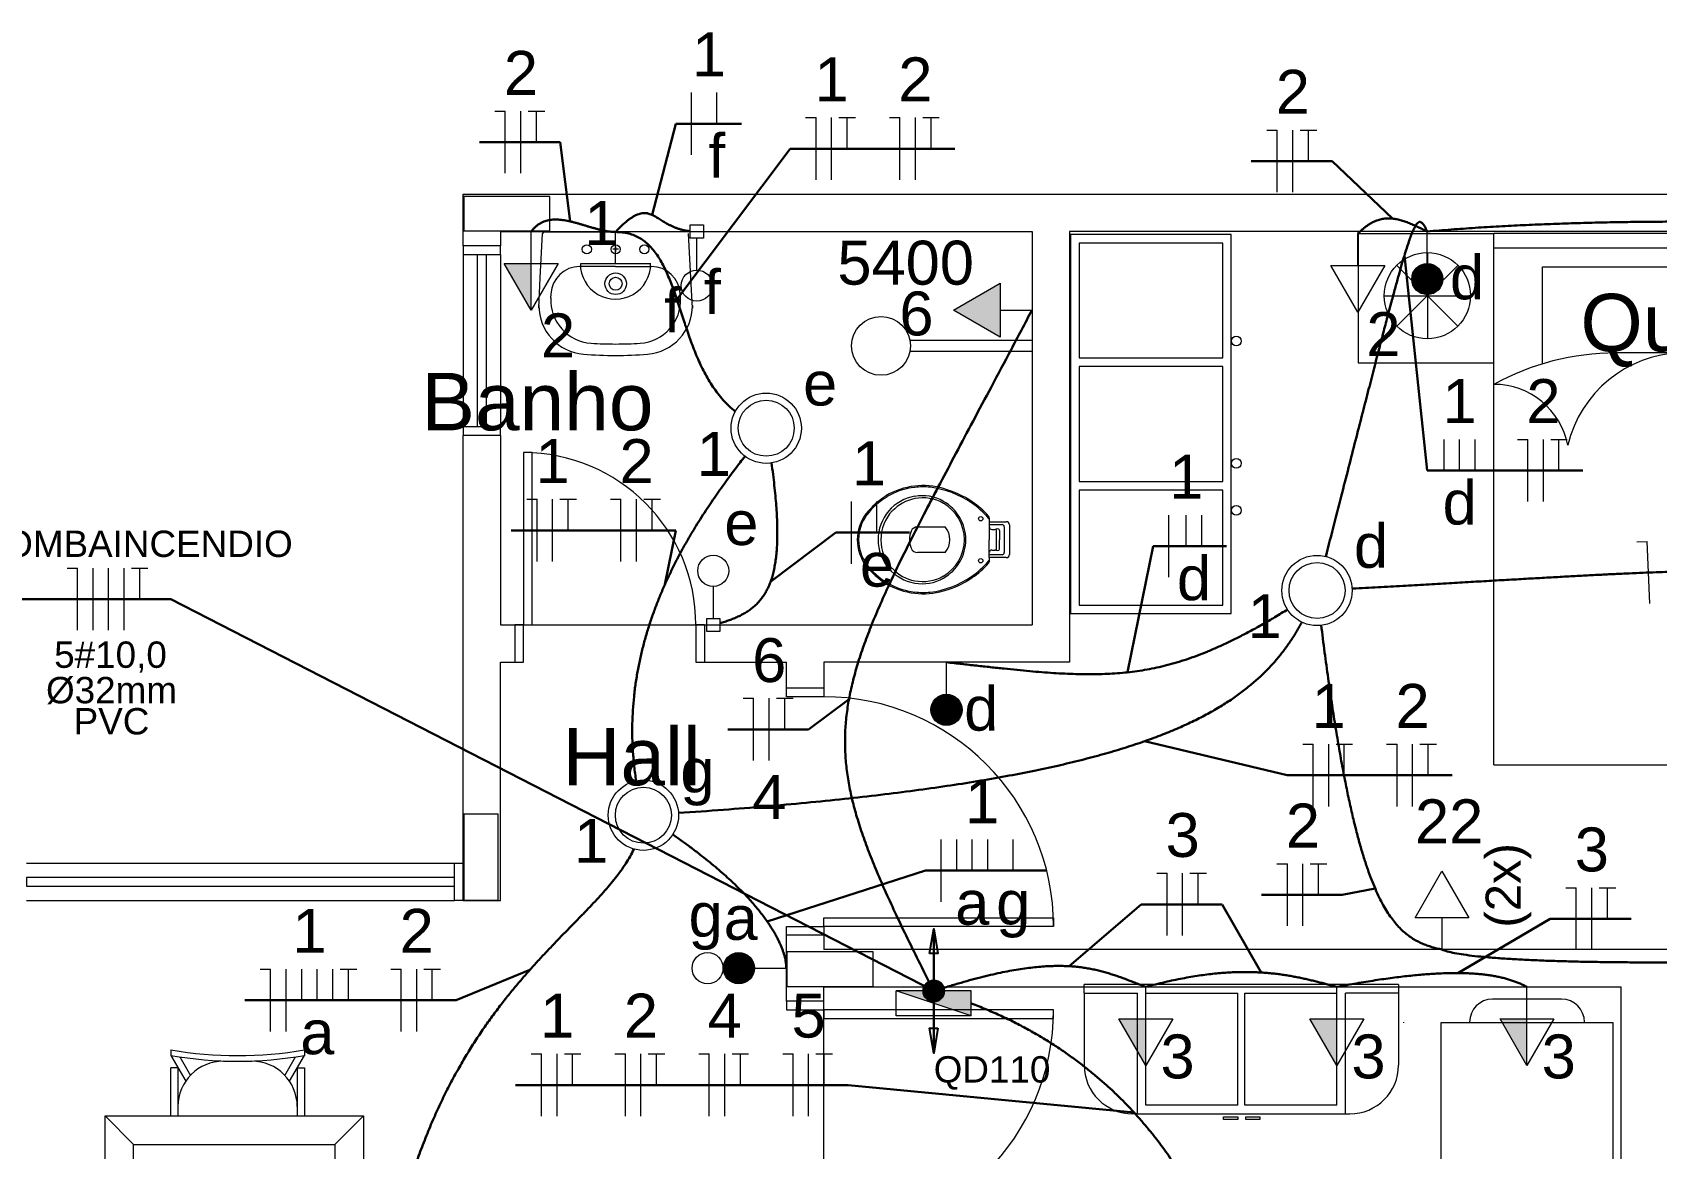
# Model space of a CAD drawing. Header units: inches. Extents: x -8.7 to 57.3, y -9.2 to 26.4.
# Drawn here: x 5.45 to 11.98, y 9.38 to 13.86 of the extents above; entities that cross this region are included whole.
import ezdxf
from ezdxf.enums import TextEntityAlignment as Align

# ---------------------------------------------------------------- set-up
doc = ezdxf.new("R2010")
doc.units = ezdxf.units.IN
doc.header["$MEASUREMENT"] = 0
for name, color, linetype, lineweight in [('BASE', 7, 'Continuous', 5), ('EL-Condutos', 8, 'Continuous', 30), ('EL-Fios', 1, 'Continuous', 20), ('EL-Pontos', 5, 'Continuous', 20), ('EL-Textos fios', 7, 'Continuous', 30), ('EL-Textos pontos', 7, 'Continuous', 30), ('MOVEIS', 253, 'Continuous', 20), ('P-SIMBOL', 5, 'Continuous', 20), ('TEXTO', 7, 'Continuous', 20)]:
    doc.layers.add(name, color=color, linetype=linetype, lineweight=lineweight)
doc.styles.add('Arial', font='arial.ttf')
doc.dimstyles.get("Standard").update_dxf_attribs({"dimtxt": 0.18, "dimasz": 0.18, "dimexe": 0.18, "dimexo": 0.0625, "dimgap": 0.09, "dimtad": 0, "dimtih": 1, "dimtoh": 1, "dimdec": 4, "dimzin": 0, "dimdsep": 46, "dimtxsty": 'Standard', "dimcen": 0.09, "dimadec": 0, "dimazin": 0, "dimtfac": 1, "dimtdec": 4, "dimtofl": 0, "dimtmove": 0, "dimatfit": 3, "dimfxl": 0, "dimtolj": 1, "dimtzin": 0, "dimarcsym": 0})

msp = doc.modelspace()

# ---------------------------------------------------------------- hatches: boundary and pattern name
at = {"layer": 'P-SIMBOL', "linetype": 'Continuous'}
for points in [[(7.4557, 12.933), (7.4557, 12.7455), (7.3475, 12.933)], [(10.9923, 12.87), (11.0548, 12.87), (11.0548, 12.9325), (11.0451, 12.932), (11.0282, 12.9265), (11.0176, 12.9205), (11.0097, 12.9135), (11.0016, 12.903), (10.9955, 12.89), (10.9926, 12.877), (10.9928, 12.87)], [(11.1173, 12.87), (11.0548, 12.87), (11.0548, 12.9325), (11.0645, 12.932), (11.0814, 12.9265), (11.0919, 12.9205), (11.0999, 12.9135), (11.1079, 12.903), (11.1141, 12.89), (11.1169, 12.877), (11.1167, 12.87)], [(9.3388, 12.853), (9.1513, 12.7448), (9.3388, 12.6365)], [(10.9923, 12.87), (11.0548, 12.87), (11.0548, 12.8075), (11.0451, 12.808), (11.0282, 12.8135), (11.0176, 12.8195), (11.0097, 12.8265), (11.0016, 12.837), (10.9955, 12.85), (10.9926, 12.863), (10.9928, 12.87)], [(11.1173, 12.87), (11.0548, 12.87), (11.0548, 12.8075), (11.0645, 12.808), (11.0814, 12.8135), (11.0919, 12.8195), (11.0999, 12.8265), (11.1079, 12.837), (11.1141, 12.85), (11.1169, 12.863), (11.1167, 12.87)], [(9.061, 11.1395), (9.1235, 11.1395), (9.1235, 11.202), (9.1138, 11.2015), (9.0969, 11.196), (9.0864, 11.19), (9.0784, 11.183), (9.0704, 11.1725), (9.0642, 11.1595), (9.0614, 11.1465), (9.0616, 11.1395)], [(9.186, 11.1395), (9.1235, 11.1395), (9.1235, 11.202), (9.1332, 11.2015), (9.1502, 11.196), (9.1607, 11.19), (9.1686, 11.183), (9.1767, 11.1725), (9.1828, 11.1595), (9.1857, 11.1465), (9.1855, 11.1395)], [(9.061, 11.1395), (9.1235, 11.1395), (9.1235, 11.077), (9.1138, 11.0775), (9.0969, 11.083), (9.0864, 11.089), (9.0784, 11.096), (9.0704, 11.1065), (9.0642, 11.1195), (9.0614, 11.1325), (9.0616, 11.1395)], [(9.186, 11.1395), (9.1235, 11.1395), (9.1235, 11.077), (9.1332, 11.0775), (9.1502, 11.083), (9.1607, 11.089), (9.1686, 11.096), (9.1767, 11.1065), (9.1828, 11.1195), (9.1857, 11.1325), (9.1855, 11.1395)], [(9.223, 9.9102), (9.223, 10.0101), (8.922, 10.0101)], [(9.9242, 9.8985), (9.9242, 9.711), (9.816, 9.8985)], [(10.6913, 9.8985), (10.6913, 9.711), (10.583, 9.8985)], [(11.4552, 9.8985), (11.4552, 9.711), (11.347, 9.8985)]]:
    msp.add_hatch(color=256, dxfattribs=at).paths.add_polyline_path(points)

# ---------------------------------------------------------------- linework, layer by layer
at = {"layer": 'BASE'}
for p, q in [((7.1828, 13.2115), (13.7477, 13.2115)), ((7.1828, 13.0035), (7.1828, 13.2115)), ((7.3323, 13.0615), (9.4672, 13.0615)), ((7.3323, 13.0615), (7.3323, 13.0035)), ((9.4672, 13.0615), (9.4672, 11.4805)), ((9.6173, 13.0615), (9.6173, 11.3305)), ((13.5977, 13.0615), (9.6173, 13.0615)), ((7.3323, 13.0035), (7.1828, 13.0035)), ((7.1828, 10.523), (7.1828, 12.242)), ((7.3323, 12.242), (7.1828, 12.242)), ((7.3323, 12.242), (7.3323, 11.4805)), ((7.3323, 11.4805), (8.1517, 11.4805)), ((7.3323, 11.4805), (7.3902, 11.4805)), ((7.3902, 11.4805), (7.3902, 11.3305)), ((8.1517, 11.4805), (9.4672, 11.4805)), ((8.1517, 11.4805), (8.1517, 11.3305)), ((7.3323, 10.373), (7.3323, 11.3305)), ((7.3323, 11.3305), (7.3902, 11.3305)), ((8.1517, 11.3305), (8.4808, 11.3305)), ((8.4808, 11.227), (8.4808, 11.3305)), ((8.6308, 11.3305), (8.6308, 11.227)), ((9.6173, 11.3305), (8.6308, 11.3305)), ((8.6308, 11.227), (8.4808, 11.227)), ((7.1828, 10.373), (7.1828, 10.523)), ((7.1828, 10.373), (7.3323, 10.373)), ((8.6308, 10.2345), (8.4808, 10.2345)), ((8.4808, 9.969), (8.4808, 10.2345)), ((8.6308, 10.2345), (8.6308, 10.177)), ((13.5977, 10.177), (8.6308, 10.177)), ((8.6308, 10.027), (11.8323, 10.027)), ((8.6308, 9.969), (8.6308, 10.027)), ((11.8323, 10.027), (11.8323, 8.873)), ((8.6308, 9.969), (8.4808, 9.969)), ((8.6308, 9.0115), (8.6308, 9.9345))]:
    msp.add_line(p, q, dxfattribs=at)
at = {"layer": 'BASE', "linetype": 'Continuous'}
for p, q in [((7.1828, 12.969), (7.1828, 12.2765)), ((7.3323, 12.969), (7.3323, 12.2765)), ((5.4287, 10.523), (7.1478, 10.523)), ((5.4287, 10.373), (7.1478, 10.373))]:
    msp.add_line(p, q, dxfattribs=at)
at = {"layer": 'BASE'}
for points in [[(7.5307, 13.063), (7.5307, 13.132), (7.5307, 13.2015), (7.3577, 13.2015), (7.1847, 13.2015), (7.1847, 13.132), (7.1847, 13.063), (7.3577, 13.063), (7.5307, 13.063), (7.5307, 13.063)], [(7.1847, 10.3745), (7.2543, 10.3745), (7.3232, 10.3745), (7.3232, 10.5475), (7.3232, 10.721), (7.2543, 10.721), (7.1847, 10.721), (7.1847, 10.5475), (7.1847, 10.3745), (7.1847, 10.3745)], [(8.8293, 10.0285), (8.8293, 10.0975), (8.8293, 10.167), (8.6557, 10.167), (8.4827, 10.167), (8.4827, 10.0975), (8.4827, 10.0285), (8.6557, 10.0285), (8.8293, 10.0285), (8.8293, 10.0285)]]:
    msp.add_lwpolyline(points, close=True, dxfattribs=at)
at = {"layer": 'BASE', "linetype": 'Continuous'}
for points in [[(7.1828, 13.0035), (7.1828, 12.969), (7.3323, 12.969), (7.3323, 13.0035)], [(7.3323, 12.242), (7.3323, 12.2765), (7.1828, 12.2765), (7.1828, 12.242)], [(7.3902, 11.3305), (7.4248, 11.3305), (7.4248, 11.4805), (7.3902, 11.4805)], [(8.1517, 11.4805), (8.1173, 11.4805), (8.1173, 11.3305), (8.1517, 11.3305)], [(8.6308, 11.227), (8.6308, 11.192), (8.4808, 11.192), (8.4808, 11.227)], [(7.1828, 10.373), (7.1478, 10.373), (7.1478, 10.523), (7.1828, 10.523)], [(8.4808, 10.2345), (8.4808, 10.269), (8.6308, 10.269), (8.6308, 10.2345)], [(8.4808, 9.969), (8.4808, 9.9345), (8.6308, 9.9345), (8.6308, 9.969)]]:
    msp.add_lwpolyline(points, dxfattribs=at)
for points in [[(7.2748, 12.969), (7.2748, 12.2765), (7.2402, 12.2765), (7.2402, 12.969), (7.2748, 12.969), (7.2748, 12.969)], [(7.4248, 11.4805), (7.4593, 11.4805), (7.4593, 12.173), (7.4248, 12.173), (7.4248, 11.4805), (7.4248, 11.4805)], [(5.4287, 10.4305), (7.1478, 10.4305), (7.1478, 10.4655), (5.4287, 10.4655), (5.4287, 10.4305), (5.4287, 10.4305)], [(8.6308, 10.269), (8.6308, 10.3035), (9.5538, 10.3035), (9.5538, 10.269), (8.6308, 10.269), (8.6308, 10.269)], [(8.6308, 9.9345), (8.6308, 9.9), (9.5538, 9.9), (9.5538, 9.9345), (8.6308, 9.9345), (8.6308, 9.9345)]]:
    msp.add_lwpolyline(points, close=True, dxfattribs=at)
for centre, radius, start, end in [((7.4248, 11.4805), 0.6923, 0, 90), ((8.6308, 10.269), 0.923, 0, 90), ((8.6308, 9.9345), 0.923, 270, 0)]:
    msp.add_arc(centre, radius, start, end, dxfattribs=at)
at = {"layer": 'EL-Condutos'}
for q in [(9.0724, 10.2601), (9.0724, 9.7601)]:
    msp.add_line((9.0724, 10.0101), q, dxfattribs=at)
at = {"layer": 'EL-Condutos', "const_width": 0.0417}
msp.add_lwpolyline([(9.0933, 10.0101, 1), (9.0516, 10.0101, 1)], format="xyb", close=True, dxfattribs=at)
msp.add_lwpolyline([(9.0933, 10.0101, 1), (9.0516, 10.0101, 1)], format="xyb", close=True, dxfattribs=at)
at = {"layer": 'EL-Condutos'}
msp.add_circle((9.0724, 10.0101), 0.0417, dxfattribs=at)
msp.add_circle((9.0724, 10.0101), 0.0417, dxfattribs=at)
at = {"layer": 'EL-Condutos', "linetype": 'Continuous'}
for points in [[(7.7942, 13.059), (7.8088, 13.0741), (7.8224, 13.0873), (7.8351, 13.0986), (7.8469, 13.1082), (7.8581, 13.1162), (7.8685, 13.1226), (7.8784, 13.1276), (7.8877, 13.1312), (7.8965, 13.1336), (7.9049, 13.1348), (7.913, 13.1349), (7.9208, 13.1341), (7.9284, 13.1324), (7.9359, 13.1299), (7.9434, 13.1268), (7.9508, 13.123), (7.9583, 13.1188), (7.966, 13.1141), (7.9738, 13.1092), (7.982, 13.104), (7.9905, 13.0988), (7.9994, 13.0935), (8.0088, 13.0883), (8.0188, 13.0833), (8.0294, 13.0786), (8.0406, 13.0742), (8.0527, 13.0703), (8.0655, 13.0669), (8.0793, 13.0642), (8.094, 13.0623)], [(10.7762, 13.0525), (10.7862, 13.0622), (10.7959, 13.0709), (10.8056, 13.0787), (10.8151, 13.0856), (10.8246, 13.0917), (10.8339, 13.097), (10.8431, 13.1015), (10.8523, 13.1052), (10.8614, 13.1082), (10.8705, 13.1105), (10.8795, 13.1122), (10.8885, 13.1132), (10.8974, 13.1137), (10.9063, 13.1135), (10.9152, 13.1129), (10.9242, 13.1117), (10.9331, 13.1101), (10.942, 13.1081), (10.951, 13.1056), (10.9601, 13.1028), (10.9691, 13.0996), (10.9783, 13.0961), (10.9875, 13.0924), (10.9968, 13.0884), (11.0062, 13.0842), (11.0156, 13.0798), (11.0252, 13.0752), (11.0349, 13.0706), (11.0448, 13.0658), (11.0548, 13.061)], [(7.7942, 13.059), (7.7827, 13.0595), (7.771, 13.0607), (7.7591, 13.0625), (7.7471, 13.0647), (7.735, 13.0674), (7.7228, 13.0704), (7.7106, 13.0737), (7.6983, 13.0772), (7.6859, 13.0808), (7.6736, 13.0845), (7.6613, 13.0882), (7.649, 13.0918), (7.6367, 13.0953), (7.6246, 13.0985), (7.6125, 13.1014), (7.6005, 13.104), (7.5887, 13.1061), (7.577, 13.1077), (7.5655, 13.1088), (7.5542, 13.1091), (7.543, 13.1088), (7.5321, 13.1076), (7.5215, 13.1056), (7.5111, 13.1026), (7.5011, 13.0987), (7.4913, 13.0936), (7.4819, 13.0874), (7.4728, 13.0799), (7.464, 13.0711), (7.4557, 13.061)], [(8.2754, 12.3377), (8.25, 12.36), (8.2267, 12.384), (8.2053, 12.4097), (8.1858, 12.4368), (8.1678, 12.4652), (8.1513, 12.4947), (8.1362, 12.525), (8.1222, 12.5561), (8.1092, 12.5878), (8.097, 12.6198), (8.0856, 12.6519), (8.0747, 12.6841), (8.0642, 12.7161), (8.0539, 12.7478), (8.0437, 12.7789), (8.0334, 12.8093), (8.0228, 12.8388), (8.0119, 12.8672), (8.0005, 12.8944), (7.9883, 12.9201), (7.9753, 12.9442), (7.9613, 12.9666), (7.9461, 12.9869), (7.9296, 13.0051), (7.9116, 13.021), (7.892, 13.0343), (7.8706, 13.045), (7.8473, 13.0528), (7.8219, 13.0575), (7.7942, 13.059)], [(10.6469, 11.7547), (10.681, 11.8873), (10.7128, 12.0113), (10.7424, 12.127), (10.77, 12.2347), (10.7956, 12.3346), (10.8193, 12.427), (10.8412, 12.5122), (10.8614, 12.5903), (10.88, 12.6617), (10.8971, 12.7267), (10.9127, 12.7854), (10.927, 12.8381), (10.94, 12.8852), (10.9518, 12.9267), (10.9626, 12.9631), (10.9723, 12.9946), (10.9812, 13.0214), (10.9892, 13.0437), (10.9965, 13.0619), (11.0032, 13.0762), (11.0093, 13.0868), (11.015, 13.0941), (11.0203, 13.0982), (11.0254, 13.0995), (11.0302, 13.0981), (11.0349, 13.0944), (11.0397, 13.0885), (11.0445, 13.0808), (11.0495, 13.0716), (11.0548, 13.061)], [(11.0548, 13.061), (11.1503, 13.0688), (11.2466, 13.0756), (11.3433, 13.0815), (11.4402, 13.0865), (11.5371, 13.0906), (11.6336, 13.0939), (11.7295, 13.0966), (11.8246, 13.0985), (11.9186, 13.0998), (12.0113, 13.1005), (12.1024, 13.1007), (12.1917, 13.1004), (12.2789, 13.0997), (12.3638, 13.0986), (12.4461, 13.0972), (12.5255, 13.0955), (12.6019, 13.0937), (12.6749, 13.0916), (12.7444, 13.0894), (12.81, 13.0872), (12.8715, 13.085), (12.9287, 13.0828), (12.9813, 13.0807), (13.029, 13.0787), (13.0717, 13.077), (13.109, 13.0755), (13.1407, 13.0743), (13.1666, 13.0735), (13.1863, 13.073), (13.1997, 13.0731)], [(9.0724, 10.0101), (9.0178, 10.1189), (8.9675, 10.2206), (8.9218, 10.3158), (8.8806, 10.4052), (8.844, 10.4894), (8.8119, 10.5689), (8.7844, 10.6445), (8.7615, 10.7168), (8.7433, 10.7864), (8.7297, 10.854), (8.7207, 10.9201), (8.7165, 10.9854), (8.7169, 11.0505), (8.7222, 11.1161), (8.7321, 11.1828), (8.7469, 11.2512), (8.7664, 11.322), (8.7908, 11.3958), (8.82, 11.4732), (8.854, 11.5549), (8.893, 11.6415), (8.9368, 11.7335), (8.9856, 11.8318), (9.0393, 11.9368), (9.098, 12.0492), (9.1617, 12.1697), (9.2304, 12.2989), (9.3041, 12.4374), (9.3829, 12.5858), (9.4667, 12.7448)], [(7.8773, 10.854), (7.8694, 10.9127), (7.8643, 10.9706), (7.8618, 11.0275), (7.8617, 11.0835), (7.864, 11.1386), (7.8686, 11.1927), (7.8752, 11.2458), (7.8838, 11.298), (7.8942, 11.3491), (7.9064, 11.3992), (7.9201, 11.4482), (7.9353, 11.4962), (7.9519, 11.5431), (7.9696, 11.5889), (7.9884, 11.6335), (8.0082, 11.6771), (8.0288, 11.7195), (8.0501, 11.7607), (8.072, 11.8008), (8.0944, 11.8396), (8.117, 11.8773), (8.1399, 11.9137), (8.1628, 11.9488), (8.1856, 11.9827), (8.2083, 12.0153), (8.2307, 12.0466), (8.2526, 12.0766), (8.2739, 12.1053), (8.2946, 12.1326), (8.3144, 12.1585)], [(8.4209, 12.1317), (8.427, 12.0852), (8.4321, 12.0411), (8.4364, 11.9993), (8.4397, 11.9598), (8.4421, 11.9223), (8.4436, 11.887), (8.4442, 11.8537), (8.4439, 11.8224), (8.4426, 11.793), (8.4405, 11.7653), (8.4375, 11.7395), (8.4335, 11.7153), (8.4287, 11.6927), (8.423, 11.6716), (8.4164, 11.652), (8.4089, 11.6339), (8.4005, 11.617), (8.3913, 11.6014), (8.3812, 11.587), (8.3702, 11.5737), (8.3583, 11.5615), (8.3456, 11.5503), (8.332, 11.54), (8.3176, 11.5305), (8.3023, 11.5218), (8.2862, 11.5138), (8.2692, 11.5065), (8.2514, 11.4997), (8.2327, 11.4934), (8.2132, 11.4875)], [(10.7551, 11.6264), (10.8575, 11.6321), (10.9561, 11.6376), (11.0509, 11.6429), (11.142, 11.6481), (11.2294, 11.6532), (11.3132, 11.658), (11.3936, 11.6626), (11.4706, 11.667), (11.5442, 11.6711), (11.6147, 11.675), (11.682, 11.6787), (11.7462, 11.682), (11.8074, 11.685), (11.8657, 11.6877), (11.9212, 11.6901), (11.974, 11.6921), (12.0241, 11.6937), (12.0717, 11.6949), (12.1167, 11.6958), (12.1594, 11.6962), (12.1997, 11.6962), (12.2378, 11.6957), (12.2737, 11.6948), (12.3075, 11.6933), (12.3394, 11.6914), (12.3693, 11.689), (12.3974, 11.686), (12.4238, 11.6825), (12.4485, 11.6784), (12.4716, 11.6737)], [(8.048, 10.7251), (8.2276, 10.7379), (8.3982, 10.7516), (8.5601, 10.7662), (8.7134, 10.7817), (8.8586, 10.7981), (8.9957, 10.8154), (9.125, 10.8336), (9.2469, 10.8526), (9.3616, 10.8726), (9.4693, 10.8934), (9.5702, 10.9151), (9.6647, 10.9377), (9.753, 10.9612), (9.8354, 10.9856), (9.912, 11.0108), (9.9832, 11.0369), (10.0492, 11.0638), (10.1103, 11.0916), (10.1667, 11.1203), (10.2187, 11.1498), (10.2665, 11.1802), (10.3104, 11.2115), (10.3507, 11.2435), (10.3875, 11.2765), (10.4212, 11.3102), (10.452, 11.3448), (10.4802, 11.3803), (10.506, 11.4165), (10.5297, 11.4536), (10.5515, 11.4915)], [(10.4937, 11.5429), (10.4428, 11.512), (10.3937, 11.4834), (10.3463, 11.457), (10.3003, 11.4329), (10.2558, 11.4108), (10.2124, 11.3908), (10.17, 11.3727), (10.1286, 11.3566), (10.0878, 11.3422), (10.0477, 11.3296), (10.0079, 11.3186), (9.9684, 11.3093), (9.9291, 11.3014), (9.8896, 11.2951), (9.85, 11.2901), (9.8099, 11.2864), (9.7694, 11.2839), (9.7282, 11.2826), (9.6861, 11.2823), (9.6431, 11.2831), (9.5989, 11.2848), (9.5533, 11.2874), (9.5064, 11.2908), (9.4578, 11.2949), (9.4074, 11.2996), (9.3551, 11.305), (9.3007, 11.3108), (9.2441, 11.317), (9.1851, 11.3236), (9.1235, 11.3305)], [(10.6285, 11.4805), (10.6426, 11.3704), (10.6567, 11.2668), (10.6708, 11.1696), (10.6849, 11.0784), (10.699, 10.9932), (10.7132, 10.9136), (10.7275, 10.8396), (10.7418, 10.7708), (10.7563, 10.7071), (10.7709, 10.6482), (10.7856, 10.594), (10.8005, 10.5443), (10.8156, 10.4988), (10.8308, 10.4574), (10.8463, 10.4198), (10.862, 10.3858), (10.8779, 10.3553), (10.894, 10.328), (10.9105, 10.3037), (10.9272, 10.2822), (10.9442, 10.2633), (10.9615, 10.2468), (10.9792, 10.2325), (10.9972, 10.2202), (11.0156, 10.2097), (11.0344, 10.2007), (11.0536, 10.1931), (11.0732, 10.1867), (11.0933, 10.1812), (11.1137, 10.1765)], [(8.0244, 10.6383), (8.0628, 10.6112), (8.0991, 10.5846), (8.1332, 10.5586), (8.1653, 10.5332), (8.1954, 10.5083), (8.2236, 10.484), (8.2499, 10.4604), (8.2744, 10.4373), (8.2972, 10.4148), (8.3183, 10.393), (8.3377, 10.3718), (8.3556, 10.3512), (8.372, 10.3313), (8.387, 10.312), (8.4006, 10.2934), (8.4128, 10.2755), (8.4238, 10.2583), (8.4336, 10.2418), (8.4423, 10.226), (8.4499, 10.2109), (8.4565, 10.1966), (8.4621, 10.183), (8.4669, 10.1701), (8.4708, 10.158), (8.4739, 10.1466), (8.4764, 10.1361), (8.4782, 10.1263), (8.4794, 10.1173), (8.48, 10.1091), (8.4802, 10.1017)], [(6.977, 9.2685), (7.0035, 9.3463), (7.0314, 9.4203), (7.0607, 9.4908), (7.0911, 9.5579), (7.1225, 9.6217), (7.1549, 9.6824), (7.188, 9.7401), (7.2218, 9.795), (7.2561, 9.8472), (7.2908, 9.8968), (7.3258, 9.9441), (7.3609, 9.9891), (7.396, 10.032), (7.431, 10.0729), (7.4657, 10.112), (7.5001, 10.1495), (7.5339, 10.1854), (7.5671, 10.22), (7.5995, 10.2533), (7.631, 10.2855), (7.6615, 10.3168), (7.6908, 10.3473), (7.7189, 10.3772), (7.7455, 10.4065), (7.7706, 10.4355), (7.7939, 10.4643), (7.8155, 10.493), (7.8352, 10.5217), (7.8527, 10.5508), (7.8681, 10.5801)], [(11.1137, 10.1765), (11.135, 10.1691), (11.1644, 10.1624), (11.2013, 10.1562), (11.2451, 10.1506), (11.2954, 10.1456), (11.3515, 10.1412), (11.4128, 10.1373), (11.4788, 10.134), (11.5489, 10.1312), (11.6225, 10.129), (11.699, 10.1272), (11.7779, 10.126), (11.8585, 10.1252), (11.9404, 10.1249), (12.0229, 10.1251), (12.1055, 10.1258), (12.1876, 10.1268), (12.2685, 10.1284), (12.3478, 10.1303), (12.4249, 10.1327), (12.4991, 10.1354), (12.57, 10.1386), (12.6368, 10.1421), (12.6991, 10.146), (12.7563, 10.1503), (12.8078, 10.1549), (12.853, 10.1598), (12.8914, 10.1651), (12.9224, 10.1706), (12.9453, 10.1765)], [(9.0724, 10.0101), (9.1228, 10.0259), (9.1707, 10.0402), (9.2163, 10.0531), (9.2596, 10.0644), (9.3008, 10.0744), (9.34, 10.0831), (9.3771, 10.0905), (9.4125, 10.0966), (9.4461, 10.1016), (9.478, 10.1054), (9.5084, 10.1082), (9.5373, 10.1099), (9.5649, 10.1107), (9.5913, 10.1106), (9.6165, 10.1096), (9.6406, 10.1078), (9.6638, 10.1052), (9.6862, 10.1019), (9.7077, 10.098), (9.7287, 10.0934), (9.7491, 10.0884), (9.769, 10.0828), (9.7886, 10.0767), (9.8079, 10.0703), (9.8271, 10.0636), (9.8463, 10.0565), (9.8654, 10.0492), (9.8848, 10.0418), (9.9043, 10.0342), (9.9242, 10.0265)], [(9.9242, 10.0265), (9.963, 10.0366), (10.0005, 10.0456), (10.0367, 10.0536), (10.0717, 10.0606), (10.1055, 10.0667), (10.1381, 10.0719), (10.1697, 10.0762), (10.2003, 10.0797), (10.2298, 10.0824), (10.2583, 10.0843), (10.286, 10.0856), (10.3127, 10.0861), (10.3386, 10.0861), (10.3637, 10.0854), (10.3881, 10.0842), (10.4117, 10.0825), (10.4347, 10.0803), (10.457, 10.0777), (10.4788, 10.0747), (10.5, 10.0713), (10.5207, 10.0676), (10.5409, 10.0637), (10.5608, 10.0595), (10.5802, 10.055), (10.5993, 10.0505), (10.6181, 10.0458), (10.6367, 10.041), (10.655, 10.0361), (10.6732, 10.0313), (10.6913, 10.0265)], [(10.6913, 10.0265), (10.7316, 10.0339), (10.7707, 10.0408), (10.8086, 10.0471), (10.8453, 10.0529), (10.8809, 10.0582), (10.9153, 10.0629), (10.9486, 10.0671), (10.9808, 10.0708), (11.0119, 10.0739), (11.042, 10.0765), (11.071, 10.0786), (11.099, 10.0802), (11.126, 10.0813), (11.1521, 10.0819), (11.1772, 10.082), (11.2014, 10.0817), (11.2247, 10.0808), (11.2471, 10.0794), (11.2686, 10.0776), (11.2894, 10.0752), (11.3092, 10.0724), (11.3284, 10.0692), (11.3467, 10.0654), (11.3643, 10.0612), (11.3811, 10.0565), (11.3973, 10.0514), (11.4127, 10.0459), (11.4275, 10.0399), (11.4417, 10.0334), (11.4552, 10.0265)], [(9.2238, 9.9599), (9.2811, 9.9371), (9.3364, 9.913), (9.3896, 9.8876), (9.4408, 9.861), (9.49, 9.8334), (9.5373, 9.8048), (9.5827, 9.7752), (9.6263, 9.7448), (9.6681, 9.7137), (9.708, 9.6819), (9.7462, 9.6495), (9.7827, 9.6167), (9.8175, 9.5835), (9.8506, 9.55), (9.8821, 9.5162), (9.912, 9.4824), (9.9404, 9.4484), (9.9673, 9.4146), (9.9927, 9.3808), (10.0166, 9.3473), (10.0392, 9.3141), (10.0603, 9.2812), (10.0801, 9.2488), (10.0986, 9.217), (10.1159, 9.1859), (10.1318, 9.1555), (10.1466, 9.1259), (10.1602, 9.0972), (10.1727, 9.0695), (10.1841, 9.0429)]]:
    msp.add_spline(points, degree=3, dxfattribs=at)
at = {"layer": 'EL-Fios', "color": 5}
for p, q in [((8.0993, 13.3689), (8.0993, 13.6189)), ((8.2012, 13.4939), (8.2012, 13.6189)), ((7.3099, 13.5448), (7.3516, 13.5448)), ((7.3516, 13.2948), (7.3516, 13.5448)), ((7.4141, 13.2948), (7.4141, 13.5448)), ((7.4433, 13.5448), (7.5099, 13.5448)), ((7.4766, 13.4198), (7.4766, 13.5448)), ((8.558, 13.5187), (8.5997, 13.5187)), ((8.5997, 13.2687), (8.5997, 13.5187)), ((8.6622, 13.2687), (8.6622, 13.5187)), ((8.6913, 13.5187), (8.758, 13.5187)), ((8.7247, 13.3937), (8.7247, 13.5187)), ((8.8948, 13.5187), (8.9365, 13.5187)), ((8.9365, 13.2687), (8.9365, 13.5187)), ((8.999, 13.2687), (8.999, 13.5187)), ((9.0281, 13.5187), (9.0948, 13.5187)), ((9.0615, 13.3937), (9.0615, 13.5187)), ((10.4105, 13.4686), (10.4522, 13.4686)), ((10.4522, 13.2186), (10.4522, 13.4686)), ((10.5147, 13.2186), (10.5147, 13.4686)), ((10.5439, 13.4686), (10.6105, 13.4686)), ((10.5772, 13.3436), (10.5772, 13.4686)), ((11.122, 12.1009), (11.122, 12.2259)), ((11.1845, 12.1009), (11.1845, 12.2259)), ((11.247, 12.1009), (11.247, 12.2259)), ((11.4171, 12.2259), (11.4588, 12.2259)), ((11.4588, 11.9759), (11.4588, 12.2259)), ((11.5213, 11.9759), (11.5213, 12.2259)), ((11.5505, 12.2259), (11.6172, 12.2259)), ((11.5838, 12.1009), (11.5838, 12.2259)), ((7.4376, 11.9854), (7.4793, 11.9854)), ((7.4793, 11.7354), (7.4793, 11.9854)), ((7.5418, 11.7354), (7.5418, 11.9854)), ((7.5709, 11.9854), (7.6377, 11.9854)), ((7.6043, 11.8604), (7.6043, 11.9854)), ((7.7744, 11.9854), (7.8161, 11.9854)), ((7.8161, 11.7354), (7.8161, 11.9854)), ((7.8786, 11.7354), (7.8786, 11.9854)), ((7.9078, 11.9854), (7.9745, 11.9854)), ((7.9411, 11.8604), (7.9411, 11.9854)), ((8.7422, 11.7263), (8.7422, 11.9763)), ((8.844, 11.8513), (8.844, 11.9763)), ((10.0161, 11.6719), (10.0161, 11.9219)), ((10.0867, 11.7969), (10.0867, 11.9219)), ((10.1492, 11.7969), (10.1492, 11.9219)), ((11.8963, 11.8141), (11.938, 11.8158)), ((11.9482, 11.5661), (11.938, 11.8158)), ((5.5914, 11.7092), (5.6331, 11.7092)), ((5.6331, 11.4592), (5.6331, 11.7092)), ((5.6956, 11.4592), (5.6956, 11.7092)), ((5.7581, 11.4592), (5.7581, 11.7092)), ((5.8206, 11.4592), (5.8206, 11.7092)), ((5.8497, 11.7092), (5.9164, 11.7092)), ((5.8831, 11.5842), (5.8831, 11.7092)), ((8.3074, 11.1857), (8.3491, 11.1857)), ((8.3491, 10.9357), (8.3491, 11.1857)), ((8.4116, 10.9357), (8.4116, 11.1857)), ((8.4408, 11.1857), (8.5075, 11.1857)), ((8.4741, 11.0607), (8.4741, 11.1857)), ((10.5548, 11.0017), (10.5965, 11.0017)), ((10.5965, 10.7517), (10.5965, 11.0017)), ((10.659, 10.7517), (10.659, 11.0017)), ((10.6882, 11.0017), (10.7548, 11.0017)), ((10.7215, 10.8767), (10.7215, 11.0017)), ((10.8916, 11.0017), (10.9332, 11.0017)), ((10.9332, 10.7517), (10.9332, 11.0017)), ((10.9957, 10.7517), (10.9957, 11.0017)), ((11.025, 11.0017), (11.0916, 11.0017)), ((11.0582, 10.8767), (11.0582, 11.0017)), ((9.1022, 10.3688), (9.1022, 10.6188)), ((9.1647, 10.4938), (9.1647, 10.6188)), ((9.2272, 10.4938), (9.2272, 10.6188)), ((9.2897, 10.4938), (9.2897, 10.6188)), ((9.3916, 10.4938), (9.3916, 10.6188)), ((10.4511, 10.5212), (10.4927, 10.5212)), ((10.4927, 10.2712), (10.4927, 10.5212)), ((10.5552, 10.2712), (10.5552, 10.5212)), ((10.5844, 10.5212), (10.651, 10.5212)), ((10.6177, 10.3962), (10.6177, 10.5212)), ((9.968, 10.4831), (10.0097, 10.4831)), ((9.968, 10.4831), (10.0097, 10.4831)), ((10.0097, 10.2331), (10.0097, 10.4831)), ((10.0097, 10.2331), (10.0097, 10.4831)), ((10.0722, 10.2331), (10.0722, 10.4831)), ((10.0722, 10.2331), (10.0722, 10.4831)), ((10.1013, 10.4831), (10.168, 10.4831)), ((10.1013, 10.4831), (10.168, 10.4831)), ((10.1347, 10.3581), (10.1347, 10.4831)), ((10.1347, 10.3581), (10.1347, 10.4831)), ((11.6115, 10.4251), (11.6532, 10.4251)), ((11.6532, 10.1751), (11.6532, 10.4251)), ((11.7157, 10.1751), (11.7157, 10.4251)), ((11.7449, 10.4251), (11.8116, 10.4251)), ((11.7782, 10.3001), (11.7782, 10.4251)), ((6.3674, 10.0979), (6.409, 10.0979)), ((6.409, 9.8479), (6.409, 10.0979)), ((6.4715, 9.8479), (6.4715, 10.0979)), ((6.534, 9.9729), (6.534, 10.0979)), ((6.5965, 9.9729), (6.5965, 10.0979)), ((6.659, 9.9729), (6.659, 10.0979)), ((6.6882, 10.0979), (6.7548, 10.0979)), ((6.7215, 9.9729), (6.7215, 10.0979)), ((6.8917, 10.0979), (6.9333, 10.0979)), ((6.9333, 9.8479), (6.9333, 10.0979)), ((6.9958, 9.8479), (6.9958, 10.0979)), ((7.025, 10.0979), (7.0916, 10.0979)), ((7.0583, 9.9729), (7.0583, 10.0979)), ((7.4554, 9.7574), (7.4971, 9.7574)), ((7.4971, 9.5074), (7.4971, 9.7574)), ((7.5596, 9.5074), (7.5596, 9.7574)), ((7.5888, 9.7574), (7.6554, 9.7574)), ((7.6221, 9.6324), (7.6221, 9.7574)), ((7.7922, 9.7574), (7.8339, 9.7574)), ((7.8339, 9.5074), (7.8339, 9.7574)), ((7.8964, 9.5074), (7.8964, 9.7574)), ((7.9255, 9.7574), (7.9922, 9.7574)), ((7.9589, 9.6324), (7.9589, 9.7574)), ((8.129, 9.7574), (8.1707, 9.7574)), ((8.1707, 9.5074), (8.1707, 9.7574)), ((8.2332, 9.5074), (8.2332, 9.7574)), ((8.2623, 9.7574), (8.329, 9.7574)), ((8.2957, 9.6324), (8.2957, 9.7574)), ((8.4658, 9.7574), (8.5075, 9.7574)), ((8.5075, 9.5074), (8.5075, 9.7574)), ((8.57, 9.5074), (8.57, 9.7574)), ((8.5991, 9.7574), (8.6658, 9.7574)), ((8.6325, 9.6324), (8.6325, 9.7574))]:
    msp.add_line(p, q, dxfattribs=at)
at = {"layer": 'EL-Pontos', "linetype": 'Continuous'}
msp.add_circle((9.0724, 10.0101), 0.025, dxfattribs=at)
at = {"layer": 'EL-Textos fios'}
for p, q in [((7.9417, 13.1275), (8.0368, 13.4939)), ((8.0368, 13.4939), (8.3007, 13.4939)), ((7.5724, 13.4198), (7.2474, 13.4198)), ((7.6125, 13.1014), (7.5724, 13.4198)), ((8.0408, 12.7875), (8.4955, 13.3937)), ((8.4955, 13.3937), (9.1573, 13.3937)), ((10.673, 13.3436), (10.348, 13.3436)), ((10.9153, 13.1129), (10.673, 13.3436)), ((10.9629, 12.9643), (11.0538, 12.1009)), ((11.0538, 12.1009), (11.6797, 12.1009)), ((8.037, 11.8604), (7.3751, 11.8604)), ((7.9925, 11.6427), (8.037, 11.8604)), ((8.4175, 11.6549), (8.6797, 11.8513)), ((8.6797, 11.8513), (8.9748, 11.8513)), ((9.8506, 11.2902), (9.9536, 11.7969)), ((9.9536, 11.7969), (10.2486, 11.7969)), ((3.1431, 11.5842), (6.0087, 11.5842)), ((9.0724, 10.0101), (6.0087, 11.5842)), ((8.7321, 11.1828), (8.57, 11.0607)), ((8.57, 11.0607), (8.2449, 11.0607)), ((9.9189, 11.0132), (10.4923, 10.8767)), ((10.4923, 10.8767), (11.1541, 10.8767)), ((8.4038, 10.2888), (9.0397, 10.4938)), ((9.0397, 10.4938), (9.5223, 10.4938)), ((10.7135, 10.3962), (10.3886, 10.3962)), ((10.8452, 10.4223), (10.7135, 10.3962)), ((9.6165, 10.1096), (9.9055, 10.3581)), ((9.9055, 10.3581), (10.2305, 10.3581)), ((10.2305, 10.3581), (9.9055, 10.3581)), ((10.3881, 10.0842), (10.2305, 10.3581)), ((11.1772, 10.0821), (11.549, 10.3001)), ((11.549, 10.3001), (11.8741, 10.3001)), ((7.4505, 10.095), (7.1541, 9.9729)), ((7.1541, 9.9729), (6.3049, 9.9729)), ((8.7283, 9.6324), (7.3929, 9.6324)), ((9.8775, 9.5213), (8.7283, 9.6324))]:
    msp.add_line(p, q, dxfattribs=at)
at = {"layer": 'MOVEIS'}
for p, q in [((7.4923, 12.8745), (7.5013, 13.0535)), ((7.5073, 13.059), (7.7948, 13.059)), ((8.0823, 13.059), (7.7948, 13.059)), ((8.0973, 12.8745), (8.0877, 13.0535)), ((10.7767, 13.0525), (10.7767, 12.5335)), ((10.7767, 13.0525), (11.3227, 13.0525)), ((13.4842, 13.0525), (11.3227, 13.0525)), ((11.3227, 10.918), (11.3227, 13.0525)), ((7.8063, 12.9895), (7.7833, 12.9895)), ((7.7948, 13.001), (7.7948, 12.978)), ((11.3227, 12.995), (12.9383, 12.995)), ((7.7948, 12.9205), (7.6502, 12.9205)), ((7.7948, 12.9205), (7.9388, 12.9205)), ((10.9328, 12.925), (11.1777, 12.6805)), ((11.1777, 12.925), (10.9328, 12.6805)), ((11.0552, 12.976), (11.0552, 12.6295)), ((11.5177, 12.919), (12.0727, 12.919)), ((11.5177, 12.529), (11.5177, 12.919)), ((7.4863, 12.7535), (7.4923, 12.8745)), ((8.1033, 12.7535), (8.0973, 12.8745)), ((7.5343, 12.7935), (7.5352, 12.811)), ((8.0553, 12.7935), (8.0542, 12.811)), ((10.8823, 12.803), (11.2282, 12.803)), ((8.1033, 12.7635), (8.1033, 12.7535)), ((8.9763, 12.6245), (9.4672, 12.6245)), ((9.4672, 12.5785), (8.9763, 12.5785)), ((10.7767, 12.5335), (11.3227, 12.5335)), ((12.1883, 12.573), (11.8117, 12.573)), ((9.0077, 11.8745), (9.1182, 11.8745)), ((9.2957, 11.909), (9.2957, 11.903)), ((9.2957, 11.903), (9.2957, 11.895)), ((9.2957, 11.895), (9.2957, 11.823)), ((9.2957, 11.895), (9.3628, 11.895)), ((9.2957, 11.8835), (9.3468, 11.8835)), ((9.3552, 11.875), (9.3552, 11.823)), ((9.3767, 11.8825), (9.3767, 11.823)), ((9.2957, 11.751), (9.2957, 11.823)), ((9.3053, 11.8645), (9.3178, 11.8645)), ((9.3232, 11.864), (9.3232, 11.823)), ((9.3232, 11.823), (9.3232, 11.782)), ((9.3362, 11.8595), (9.3362, 11.823)), ((9.3362, 11.7865), (9.3362, 11.823)), ((9.3552, 11.823), (9.3552, 11.771)), ((9.3767, 11.823), (9.3767, 11.7635)), ((9.1182, 11.7715), (9.0077, 11.7715)), ((9.3468, 11.7625), (9.2957, 11.7625)), ((9.2957, 11.751), (9.2957, 11.743)), ((9.3628, 11.751), (9.2957, 11.751)), ((9.2957, 11.743), (9.2957, 11.737)), ((9.3053, 11.7815), (9.3178, 11.7815)), ((11.3227, 10.918), (12.9383, 10.918)), ((10.9392, 10.0355), (9.6768, 10.0355)), ((9.6768, 10.001), (9.6768, 10.0355)), ((9.6768, 10.001), (9.8902, 10.001)), ((9.6768, 10.001), (9.6768, 9.7125)), ((9.8902, 9.5165), (9.8902, 10.001)), ((9.9247, 9.551), (9.9247, 10.001)), ((9.9247, 10.001), (10.2937, 10.001)), ((10.2937, 9.551), (10.2937, 10.001)), ((10.3223, 9.551), (10.3223, 10.001)), ((10.3223, 10.001), (10.6913, 10.001)), ((10.6913, 9.551), (10.6913, 10.001)), ((10.9392, 10.001), (10.7263, 10.001)), ((10.7263, 9.5165), (10.7263, 10.001)), ((10.9392, 10.0355), (10.9392, 10.001)), ((10.9392, 10.001), (10.9392, 9.7125)), ((11.5938, 9.977), (11.3168, 9.977)), ((10.9588, 9.885), (10.9588, 9.8815)), ((11.8012, 9.8815), (11.1092, 9.8815)), ((11.1092, 9.8815), (11.1092, 9.316)), ((11.6862, 9.8815), (11.6862, 9.885)), ((11.8012, 9.316), (11.8012, 9.8815)), ((6.0077, 9.7735), (6.0077, 9.7505)), ((6.0077, 9.7505), (6.0678, 9.6475)), ((6.0442, 9.745), (6.0868, 9.671)), ((6.2193, 9.728), (6.3332, 9.728)), ((6.4657, 9.671), (6.5083, 9.745)), ((6.4848, 9.6475), (6.5448, 9.7505)), ((6.5448, 9.7735), (6.5448, 9.7505)), ((6.0077, 9.5085), (6.0077, 9.7015)), ((6.0363, 9.7015), (6.0077, 9.7015)), ((6.0363, 9.7015), (6.0363, 9.5085)), ((6.5162, 9.7015), (6.5162, 9.5085)), ((6.5162, 9.7015), (6.5448, 9.7015)), ((6.5448, 9.7015), (6.5448, 9.5085)), ((10.2937, 9.551), (9.9247, 9.551)), ((10.6913, 9.551), (10.3223, 9.551)), ((5.8588, 9.393), (5.7438, 9.5085)), ((6.7818, 9.5085), (6.6668, 9.393)), ((9.8902, 9.5165), (9.8727, 9.5165)), ((9.8902, 9.5165), (10.7263, 9.5165)), ((10.7263, 9.5165), (10.7432, 9.5165))]:
    msp.add_line(p, q, dxfattribs=at)
for points in [[(9.6218, 11.526), (10.2677, 11.526), (10.2677, 13.049), (9.6218, 13.049), (9.6218, 11.526), (9.6218, 11.526)], [(9.6562, 12.553), (10.2332, 12.553), (10.2332, 13.0145), (9.6562, 13.0145), (9.6562, 12.553), (9.6562, 12.553)], [(9.6562, 12.0565), (10.2332, 12.0565), (10.2332, 12.518), (9.6562, 12.518), (9.6562, 12.0565), (9.6562, 12.0565)], [(9.6562, 11.5605), (10.2332, 11.5605), (10.2332, 12.022), (9.6562, 12.022), (9.6562, 11.5605), (9.6562, 11.5605)], [(6.7818, 9.5085), (6.7818, 8.47), (5.7438, 8.47), (5.7438, 9.5085), (6.7818, 9.5085), (6.7818, 9.5085)], [(10.2937, 9.505), (10.2937, 9.4935), (10.2363, 9.4935), (10.2363, 9.505), (10.2937, 9.505), (10.2937, 9.505)], [(10.3827, 9.505), (10.3827, 9.4935), (10.3253, 9.4935), (10.3253, 9.505), (10.3827, 9.505), (10.3827, 9.505)], [(6.6668, 9.393), (6.6668, 8.5855), (5.8588, 8.5855), (5.8588, 9.393), (6.6668, 9.393), (6.6668, 9.393)]]:
    msp.add_lwpolyline(points, close=True, dxfattribs=at)
for centre, radius in [((7.6792, 12.9895), 0.0185), ((7.7948, 12.9895), 0.0185), ((7.9102, 12.9895), 0.0185), ((11.0552, 12.803), 0.1731), ((7.7948, 12.851), 0.0433), ((7.7948, 12.851), 0.026), ((8.8607, 12.6015), 0.1181), ((10.2882, 12.621), 0.0196), ((10.2882, 12.13), 0.0196), ((10.2882, 11.9405), 0.0196), ((9.2613, 11.907), 0.00865), ((9.2613, 11.7385), 0.00865)]:
    msp.add_circle(centre, radius, dxfattribs=at)
for centre, radius, start, end in [((7.5073, 13.053), 0.00577, 90, 177.058), ((7.6502, 12.805), 0.1154, 90, 177.058), ((7.9388, 12.805), 0.1154, 2.94177, 90), ((7.7073, 12.785), 0.1731, 177.058, 266.284), ((7.8823, 12.785), 0.1731, 273.716, 2.94177), ((7.6822, 12.7635), 0.1961, 180, 265.302), ((7.9072, 12.7635), 0.1961, 274.698, 0), ((7.7948, 14.1325), 1.5235, 266.284, 270), ((7.7948, 14.1325), 1.5235, 270, 273.716), ((7.7948, 14.1325), 1.5696, 265.302, 270), ((7.7948, 14.1325), 1.5696, 270, 274.698), ((11.8117, 11.5605), 1.0124, 90, 118.888), ((12.0902, 12.0905), 0.4841, 92.0643, 166.558), ((11.3227, 12.145), 0.3019, 11.064, 90.0505), ((9.0282, 11.754), 0.2861, 96.483, 121.073), ((9.0282, 11.754), 0.281, 96.4778, 121.067), ((9.0303, 11.7595), 0.2807, 73.2378, 97.0453), ((9.0303, 11.7595), 0.2755, 84.2407, 97.0506), ((9.0098, 11.655), 0.3816, 55.8497, 82.7065), ((9.0098, 11.655), 0.3868, 55.8476, 74.7475), ((9.0433, 11.7355), 0.3093, 121.681, 141.84), ((9.0433, 11.7355), 0.3041, 121.686, 141.83), ((9.0258, 11.823), 0.1768, 139.336, 180.055), ((9.0243, 11.825), 0.164, 136.228, 180.664), ((9.0273, 11.8195), 0.1806, 100.028, 138.778), ((9.0273, 11.825), 0.1658, 100.808, 136.926), ((9.0282, 11.8235), 0.1675, 60.1948, 101.066), ((9.0267, 11.8315), 0.1682, 59.7019, 100.446), ((9.0233, 11.822), 0.1781, 0.24878, 60.3441), ((9.0277, 11.8235), 0.168, 359.888, 60.0886), ((9.0177, 11.6705), 0.3645, 40.7546, 55.5359), ((9.0177, 11.6705), 0.3697, 41.9479, 55.5381), ((8.9373, 11.8235), 0.1719, 143.002, 180.128), ((8.9373, 11.8235), 0.1667, 143.02, 180.128), ((9.0073, 11.8465), 0.0278, 89.1095, 156.49), ((9.0587, 11.823), 0.0788, 319.312, 40.6882), ((9.2843, 11.909), 0.0117, 358.309, 45.2439), ((9.2852, 11.9015), 0.0109, 6.98804, 38.6516), ((9.3057, 11.874), 0.0096, 184.718, 267.985), ((9.3473, 11.875), 0.0084, 358.275, 91.725), ((9.3633, 11.8815), 0.0136, 3.68018, 91.2989), ((8.9373, 11.8225), 0.1719, 179.872, 216.998), ((8.9373, 11.8225), 0.1667, 179.872, 216.98), ((9.0258, 11.823), 0.1768, 179.945, 220.664), ((9.0243, 11.821), 0.164, 179.336, 223.772), ((9.0728, 11.823), 0.0976, 159.222, 200.778), ((9.0233, 11.8235), 0.1781, 299.656, 359.751), ((9.0277, 11.8225), 0.168, 299.911, 0.11224), ((9.3168, 11.878), 0.0137, 274.052, 294.02), ((9.3277, 11.8515), 0.0151, 70.6125, 109.658), ((9.3302, 11.8595), 0.00683, 43.936, 67.4016), ((9.3287, 11.8595), 0.00769, 357.957, 36.1023), ((9.0073, 11.7995), 0.0278, 203.51, 270.89), ((9.2852, 11.7445), 0.0109, 321.348, 353.012), ((9.3057, 11.772), 0.0096, 92.0149, 175.282), ((9.3168, 11.7675), 0.0137, 65.9796, 85.9479), ((9.3277, 11.7945), 0.0151, 250.342, 289.388), ((9.3302, 11.7865), 0.00683, 292.598, 316.064), ((9.3287, 11.7865), 0.00769, 323.898, 2.04285), ((9.3473, 11.771), 0.0084, 268.275, 1.72504), ((9.3633, 11.7645), 0.0136, 268.701, 356.32), ((9.0433, 11.91), 0.3093, 218.16, 238.319), ((9.0433, 11.91), 0.3041, 218.17, 238.314), ((9.0273, 11.8265), 0.1806, 221.222, 259.972), ((9.0273, 11.8205), 0.1658, 223.074, 259.192), ((9.0282, 11.8225), 0.1675, 258.934, 299.805), ((9.0177, 11.9755), 0.3645, 304.464, 319.245), ((9.0177, 11.9755), 0.3697, 304.462, 318.052), ((9.2843, 11.7365), 0.0117, 314.756, 1.69141), ((9.0282, 11.892), 0.2861, 238.927, 263.517), ((9.0282, 11.892), 0.281, 238.933, 263.522), ((9.0303, 11.8865), 0.2807, 262.955, 286.762), ((9.0267, 11.814), 0.1682, 259.554, 300.298), ((9.0303, 11.8865), 0.2755, 262.949, 275.759), ((9.0098, 11.9905), 0.3816, 277.294, 304.15), ((9.0098, 11.9905), 0.3868, 285.252, 304.152), ((11.3168, 9.885), 0.0923, 90, 180), ((11.5938, 9.885), 0.0923, 0, 90), ((6.2763, 11.3385), 1.5878, 260.271, 279.729), ((6.2763, 11.316), 1.5878, 260.271, 279.729), ((6.2193, 9.5455), 0.1827, 90, 180), ((6.3332, 9.5455), 0.1827, 0, 90), ((9.8727, 9.7125), 0.1961, 180, 270), ((10.7432, 9.7125), 0.1961, 270, 0)]:
    msp.add_arc(centre, radius, start, end, dxfattribs=at)
at = {"layer": 'P-SIMBOL'}
for p, q in [((7.4557, 12.933), (7.4557, 13.061)), ((7.7942, 12.9305), (7.7942, 13.059)), ((8.0942, 13.0875), (8.1472, 13.0875)), ((8.0942, 13.0345), (8.0942, 13.0875)), ((8.1472, 13.0875), (8.1472, 13.0345)), ((10.7762, 12.9245), (10.7762, 13.0525)), ((11.0548, 12.9325), (11.0548, 13.061)), ((8.1472, 13.0345), (8.0942, 13.0345)), ((8.1207, 12.906), (8.1207, 13.0345)), ((7.4557, 12.7455), (7.3475, 12.933)), ((7.3475, 12.933), (7.564, 12.933)), ((7.4557, 12.7455), (7.4557, 12.933)), ((7.564, 12.933), (7.4557, 12.7455)), ((7.9355, 12.9305), (7.653, 12.9305)), ((10.7762, 12.737), (10.668, 12.9245)), ((10.668, 12.9245), (10.8845, 12.9245)), ((10.8845, 12.9245), (10.7762, 12.737)), ((9.1513, 12.7448), (9.3388, 12.853)), ((9.3388, 12.853), (9.3388, 12.6365)), ((11.1173, 12.87), (10.9923, 12.87)), ((9.3388, 12.6365), (9.1513, 12.7448)), ((9.3388, 12.7448), (9.4667, 12.7448)), ((8.1869, 11.6355), (8.1869, 11.507)), ((8.1604, 11.507), (8.2134, 11.507)), ((8.1604, 11.454), (8.1604, 11.507)), ((8.2134, 11.507), (8.2134, 11.454)), ((8.2134, 11.454), (8.1604, 11.454)), ((9.1235, 11.202), (9.1235, 11.3305)), ((9.186, 11.1395), (9.061, 11.1395)), ((11.0055, 10.3045), (11.1137, 10.492)), ((11.1137, 10.492), (11.222, 10.3045)), ((11.222, 10.3045), (11.0055, 10.3045)), ((11.1137, 10.3045), (11.1137, 10.1765)), ((8.3518, 10.1017), (8.4802, 10.1017)), ((9.223, 10.0101), (8.922, 10.0101)), ((8.922, 9.9102), (8.922, 10.0101)), ((9.223, 9.9102), (8.922, 10.0101)), ((9.223, 9.9102), (9.223, 10.0101)), ((9.9242, 9.8985), (9.9242, 10.0265)), ((10.6913, 9.8985), (10.6913, 10.0265)), ((11.4552, 9.8985), (11.4552, 10.0265)), ((9.223, 9.9102), (8.922, 9.9102)), ((9.9242, 9.711), (9.816, 9.8985)), ((9.816, 9.8985), (10.0325, 9.8985)), ((9.9242, 9.711), (9.9242, 9.8985)), ((10.0325, 9.8985), (9.9242, 9.711)), ((10.6913, 9.711), (10.583, 9.8985)), ((10.583, 9.8985), (10.7995, 9.8985)), ((10.6913, 9.711), (10.6913, 9.8985)), ((10.7995, 9.8985), (10.6913, 9.711)), ((11.4552, 9.711), (11.347, 9.8985)), ((11.347, 9.8985), (11.5635, 9.8985)), ((11.4552, 9.711), (11.4552, 9.8985)), ((11.5635, 9.8985), (11.4552, 9.711))]:
    msp.add_line(p, q, dxfattribs=at)
at = {"layer": 'P-SIMBOL', "const_width": 0.0625}
msp.add_lwpolyline([(8.3208, 10.1017, 1), (8.2583, 10.1017, 1)], format="xyb", close=True, dxfattribs=at)
at = {"layer": 'P-SIMBOL'}
for centre, radius in [((11.0548, 12.87), 0.0625), ((8.1207, 12.8435), 0.0625), ((8.3995, 12.2707), 0.1412), ((8.3995, 12.2707), 0.1125), ((8.1869, 11.698), 0.0625), ((10.6119, 11.6188), 0.1412), ((10.6119, 11.6188), 0.1125), ((9.1235, 11.1395), 0.0625), ((7.9062, 10.7161), 0.1412), ((7.9062, 10.7161), 0.1125), ((8.1643, 10.1017), 0.0625), ((8.2893, 10.1017), 0.0625), ((8.2895, 10.1017), 0.0625)]:
    msp.add_circle(centre, radius, dxfattribs=at)
msp.add_arc((7.7942, 12.9305), 0.1412, 180, 0.00002, dxfattribs=at)

# ---------------------------------------------------------------- texts
at = {"layer": 'EL-Textos fios', "style": 'Arial'}
for s, p in [('1', (8.1698, 13.631)), ('2', (7.4143, 13.557)), ('1', (8.6623, 13.531)), ('2', (8.9987, 13.531)), ('2', (10.5147, 13.481)), ('f', (8.2012, 13.224)), ('1', (11.1847, 12.2385)), ('2', (11.5213, 12.2385)), ('1', (7.5418, 11.9975)), ('2', (7.8788, 11.9975)), ('1', (8.8127, 11.9885)), ('1', (10.0868, 11.9345)), ('d', (11.1847, 11.831)), ('e', (8.8443, 11.5815)), ('d', (10.1177, 11.527)), ('6', (8.4117, 11.198)), ('1', (10.6587, 11.014)), ('2', (10.9957, 11.014)), ('4', (8.4117, 10.648)), ('1', (9.2668, 10.631)), ('2', (10.5552, 10.5335)), ('3', (10.0723, 10.4955)), ('3', (10.0723, 10.4955)), ('3', (11.7157, 10.4375)), ('a', (9.2272, 10.2235)), ('g', (9.3918, 10.2235)), ('1', (6.5653, 10.1105)), ('2', (6.9958, 10.1105)), ('1', (7.5597, 9.77)), ('2', (7.8963, 9.77)), ('4', (8.2332, 9.77)), ('5', (8.5698, 9.77)), ('a', (6.5968, 9.703))]:
    msp.add_text(s, height=0.1765, dxfattribs=at).set_placement(p, align=Align.BOTTOM_CENTER)
at = {"layer": 'EL-Textos pontos', "style": 'Arial'}
for s, p in [('1', (7.7378, 12.9535)), ('5400', (8.9597, 12.7945)), ('f', (8.0233, 12.6035)), ('6', (9.0032, 12.5905)), ('2', (7.5638, 12.5025)), ('2', (10.8788, 12.5075)), ('e', (8.6163, 12.309)), ('1', (8.1892, 12.0265)), ('d', (10.8287, 11.657)), ('1', (10.4017, 11.3745)), ('g', (8.1233, 10.754)), ('22', (11.1427, 10.5505)), ('1', (7.6963, 10.472)), ('3', (10.0518, 9.606)), ('3', (10.8187, 9.606)), ('3', (11.5828, 9.606))]:
    msp.add_text(s, height=0.1765, dxfattribs=at).set_placement(p, align=Align.BOTTOM_CENTER)
for s, p in [('f', (8.2178, 12.677)), ('d', (11.2828, 12.7355)), ('d', (9.3317, 11.003)), ('g', (8.2248, 10.1745)), ('a', (8.3658, 10.1625))]:
    msp.add_text(s, height=0.1765, dxfattribs=at).set_placement(p, align=Align.BOTTOM_RIGHT)
for s, height, p in [('e', 0.1765, (8.2312, 11.7485)), ('QD110', 0.1059, (9.0723, 9.6105))]:
    msp.add_text(s, height=height, dxfattribs=at).set_placement(p, align=Align.BOTTOM_LEFT)
at = {"layer": 'P-SIMBOL', "style": 'Arial'}
msp.add_text('(2x)', height=0.1412, rotation=90, dxfattribs=at).set_placement((11.4727, 10.2645), align=Align.BOTTOM_LEFT)
at = {"layer": 'TEXTO', "style": 'Arial'}
for s, height, p in [('Quarto', 0.23076, (12.1623, 12.5105)), ('Banho', 0.23076, (7.4807, 12.193)), ('QDBOMBAINCENDIO', 0.1059, (5.7581, 11.7217)), ('5#10,0', 0.1059, (5.7658, 11.2764)), ('%%C32mm', 0.1059, (5.7699, 11.134)), ('PVC', 0.1059, (5.7699, 11.0089)), ('Hall', 0.23076, (7.8588, 10.767))]:
    msp.add_text(s, height=height, dxfattribs=at).set_placement(p, align=Align.BOTTOM_CENTER)

# ---------------------------------------------------------------- leaders
at = {"layer": 'EL-Condutos'}
for points in [[(9.0724, 10.2601), (9.0724, 10.0101)], [(9.0724, 9.7601), (9.0724, 10.0101)]]:
    msp.add_leader(points, dimstyle='Standard', override={"dimasz": 0.1, "dimldrblk": 'Closed'}, dxfattribs=at)

doc.saveas('drawing.dxf')
